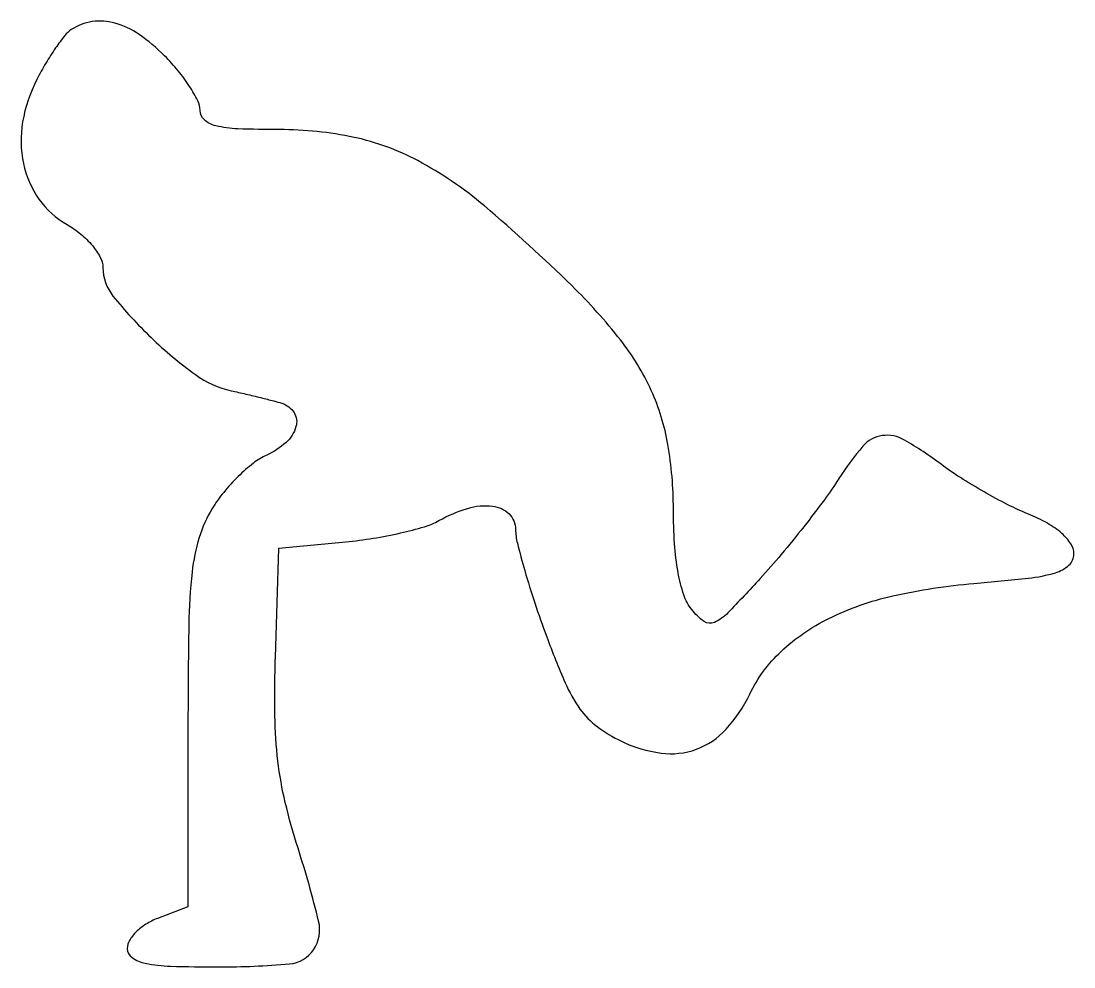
# Model space of a CAD drawing. Extents: x 0.3 to 87, y 0 to 77.9.
import ezdxf

# ---------------------------------------------------------------- set-up
doc = ezdxf.new("R2010")
doc.units = 0

msp = doc.modelspace()

# ---------------------------------------------------------------- linework, layer by layer
msp.add_lwpolyline([(4.389532, 77.234687, 0.07871), (3.85313, 76.743344, 0.016819), (3.097655, 75.725442, 0.017188), (2.294104, 74.473103, 0.015619), (1.551032, 73.128518, 0.076003), (0.383829, 69.628855, 0.09441), (0.445691, 66.204039, 0.103269), (1.727296, 63.27244, 0.109331), (4.054236, 61.168734, -0.044013), (5.176844, 60.392068, -0.046062), (6.127608, 59.441569, -0.050656), (6.782869, 58.467673, -0.122518), (6.993677, 57.632353, 0.170451), (7.826208, 55.286598, 0.031785), (10.961151, 51.868719, 0.034169), (14.61839, 48.808911, 0.103057), (17.567495, 47.481335, -0.003129), (18.781891, 47.204847, -0.003031), (20.005764, 46.910295, -0.002993), (21.079498, 46.638152, -0.011159), (21.75, 46.447862, -0.179958), (22.743894, 45.684504, -0.214505), (22.9041, 44.523598, -0.138981), (22.08441, 43.220994, -0.076502), (20.497703, 42.180907, 0.059136), (19.396078, 41.512055, 0.028002), (18.144728, 40.415018, 0.027282), (16.948409, 39.106079, 0.034614), (16.001441, 37.770392, 0.063029), (14.930944, 35.383722, 0.046404), (14.346121, 32.542488, 0.02364), (14.071275, 28.184625, 0.003865), (14.003738, 19.725249), (14, 4.950498), (11.5, 4, 0.049595), (10.54372, 3.523315, 0.054776), (9.734375, 2.880815, 0.06206), (9.18165, 2.177987, 0.13645), (9, 1.524751, 0.245145), (9.395252, 0.767038, 0.102716), (10.484855, 0.300613, 0.042469), (12.576528, 0.059288, 0.007495), (16.531385, 0, 0.021169), (22.372586, 0.247413, 0.227928), (24.355832, 1.417068, 0.21025), (24.770878, 3.760803, 0.017936), (23.073269, 9.776105, -0.019656), (22.020224, 13.557166, -0.028541), (21.416412, 16.967267, -0.02556), (21.166207, 20.691957, -0.012148), (21.206263, 25.5), (21.5, 34.5), (27, 35.030863, 0.01615), (29.265872, 35.323686, 0.015777), (31.526001, 35.763907, 0.015881), (33.483124, 36.275498, 0.055466), (34.684259, 36.780863, -0.05363), (37.054594, 37.78839, -0.102568), (39.105578, 37.974181, -0.165348), (40.459289, 37.333881, -0.203036), (41, 36.05721, 0.061566), (41.140601, 34.919668, 0.008897), (41.75122, 32.658432, 0.009973), (42.578197, 29.99904, 0.008384), (43.557345, 27.215076, 0.013164), (45.078655, 23.420441, 0.053227), (46.302575, 21.252623, 0.076902), (47.711048, 19.811179, 0.049664), (49.711651, 18.600462, 0.077597), (52.988142, 17.622405, 0.122358), (55.890527, 17.937979, 0.120445), (58.33915, 19.582957, 0.073769), (60.290941, 22.48392, -0.094303), (62.871946, 26.001463, -0.07295), (66.792257, 28.707054, -0.059462), (72.08522, 30.577333, -0.034431), (78.764404, 31.600729, 0.006795), (83.253063, 32.036566, 0.044288), (85.473651, 32.48416, 0.112378), (86.589167, 33.109944, 0.21203), (87, 34.035196, 0.147756), (86.74999, 34.862748, 0.066561), (85.994812, 35.724287, 0.051911), (84.808825, 36.561051, 0.030887), (83.25, 37.312041, -0.02102), (81.565106, 38.083208, -0.011906), (79.589805, 39.149732, -0.011871), (77.646563, 40.321534, -0.019106), (76.05572, 41.420621, 0.028892), (73.040932, 43.417523, 0.167924), (71.197668, 43.780647, 0.18306), (69.614282, 42.914932, 0.035542), (67.641336, 40.25, -0.017425), (66.437806, 38.494873, -0.007903), (64.747751, 36.279688, -0.007815), (62.889834, 33.99699, -0.010618), (61.13823, 32, -0.006322), (58.481029, 29.169952, -0.094673), (57.380118, 28.391523, -0.266475), (56.523691, 28.472413, -0.073844), (55.509439, 29.44113, -0.085679), (54.855251, 30.667611, -0.034751), (54.385877, 32.509024, -0.028577), (54.094258, 34.868491, -0.01646), (54, 37.730968, 0.042725), (53.544545, 43.051365, 0.064143), (52.174158, 47.498708, 0.05994), (49.639879, 51.662522, 0.032268), (45.622473, 56.142626, 0.017833), (38.429543, 62.705402, 0.053401), (32.933282, 66.443506, 0.070505), (27.690609, 68.355919, 0.052298), (21.54966, 69, -0.008909), (18.107553, 69.061335, -0.0502), (16.288361, 69.310191, -0.122211), (15.35208, 69.797015, -0.215259), (15, 70.576923, 0.115959), (14.812648, 71.373898, 0.028583), (14.141346, 72.549279, 0.027718), (13.195777, 73.842082, 0.024625), (12.076923, 75.076923, 0.044425), (9.973982, 76.836039, 0.083736), (7.978273, 77.77736, 0.105686), (6.112717, 77.895152, 0.109675)], format="xyb", close=True)

doc.saveas('drawing.dxf')
